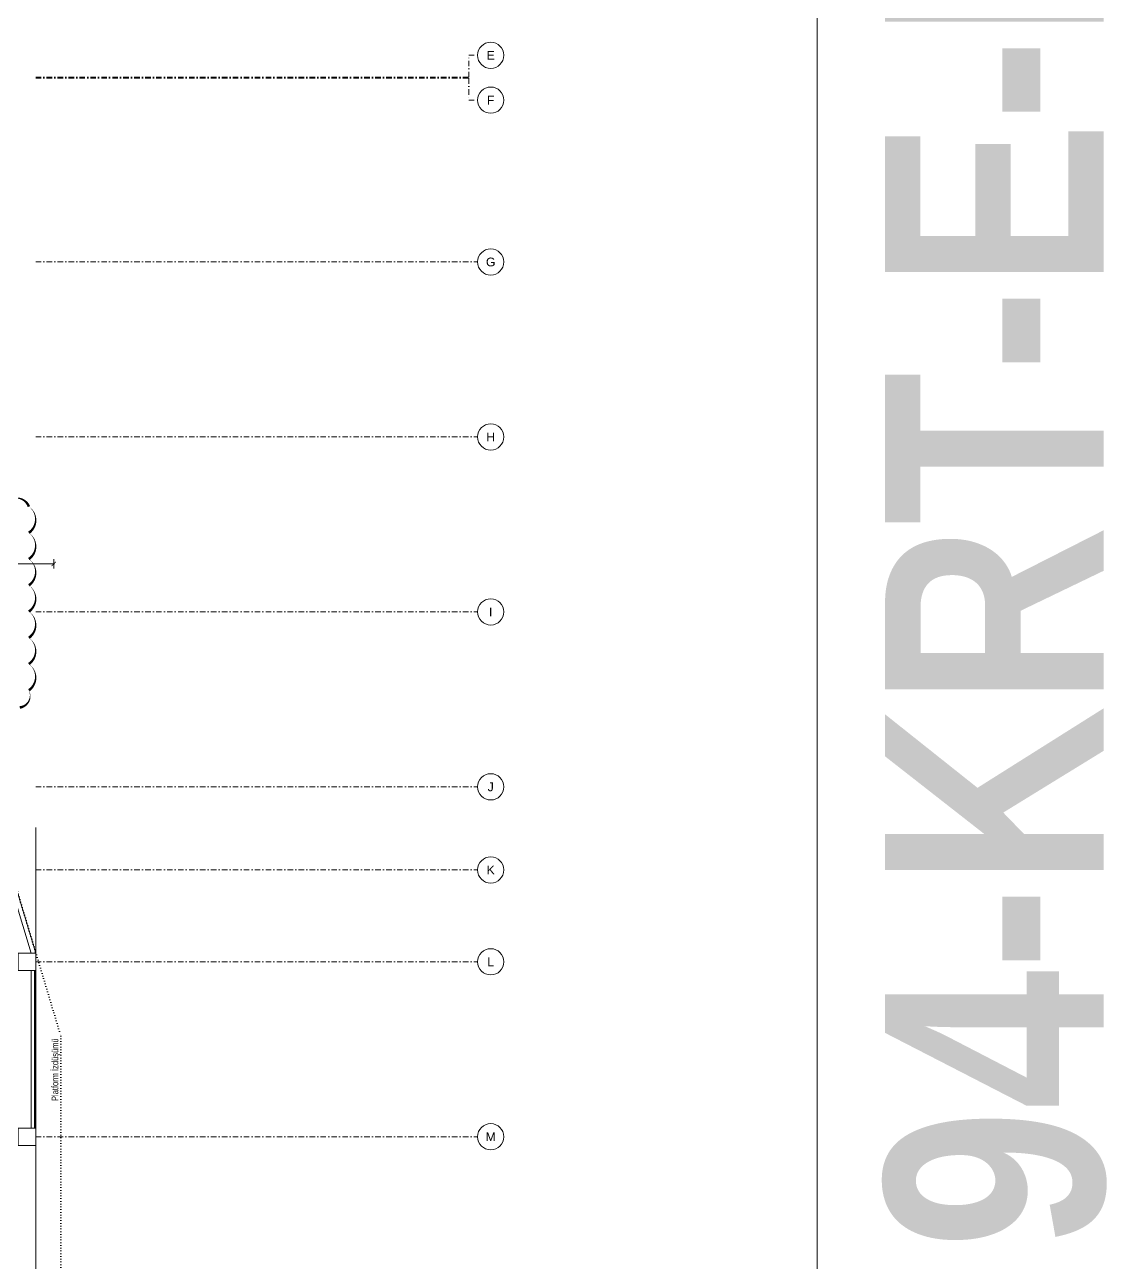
# Model space of a CAD drawing. Header units: metres. Extents: x -13621 to 152406, y -16073 to 22221.
# Drawn here: x 96375 to 101326, y 266 to 5925 of the extents above; entities that cross this region are included whole.
import ezdxf
from ezdxf.enums import TextEntityAlignment as Align

# ---------------------------------------------------------------- set-up
doc = ezdxf.new("R2010")
doc.units = ezdxf.units.M
doc.header["$LTSCALE"] = 100
doc.header["$MEASUREMENT"] = 0
doc.linetypes.add('DASHDOT2', pattern=[0.5, 0.25, -0.125, 0, -0.125])
doc.linetypes.add('DOT2', pattern=[0.125, 0, -0.125])
doc.layers.get('0').update_dxf_attribs({"color": 9, "lineweight": 9})
for name, color, linetype, lineweight in [('00', 9, 'Continuous', 9), ('01', 9, 'Continuous', 9), ('06D', 9, 'Continuous', 9), ('10', 9, 'Continuous', 9), ('15', 9, 'Continuous', 9), ('20', 9, 'DOT2', 9), ('21', 9, 'Continuous', 9), ('24', 9, 'DASHDOT2', 9), ('25', 9, 'Continuous', 9), ('40A', 9, 'Continuous', 9), ('E-DATA LIFT PRIZI', 7, 'Continuous', 30)]:
    doc.layers.add(name, color=color, linetype=linetype, lineweight=lineweight)
doc.styles.add('Arial', font='arial.ttf', dxfattribs={"height": 2.5})
doc.styles.add('MuuM_TEXT-BOLD', font='ARIALNB.TTF')
doc.styles.add('MuuM_TEXT-STANDART', font='ARIALN.TTF')
doc.dimstyles.new('MuuM_DIM200', dxfattribs={"dimscale": 20, "dimtxt": 2, "dimasz": 1, "dimexe": 1, "dimexo": 1, "dimgap": 1, "dimtad": 1, "dimdec": 1, "dimrnd": 0.5, "dimdsep": 46, "dimtxsty": 'MuuM_TEXT-STANDART', "dimblk": 'ARCHTICK', "dimcen": 0, "dimdle": 0.15, "dimclrd": 256, "dimclre": 256, "dimclrt": 256, "dimadec": 0, "dimazin": 0, "dimtfac": 5, "dimtdec": 1, "dimtix": 1, "dimtmove": 2, "dimatfit": 3, "dimldrblk": 'DOT', "dimfxl": 3, "dimfxlon": 1, "dimtolj": 1, "dimlwd": -1, "dimlwe": -1, "dimarcsym": 0})

# ---------------------------------------------------------------- blocks, each defined once
blk = doc.blocks.new('0_aks')
at = {"linetype": 'Continuous'}
blk.add_circle((0, 0), 3, dxfattribs=at)
at = {"style": 'Arial'}
blk.add_attdef('AKS', text='', height=2, dxfattribs=at).set_placement((0, 0), align=Align.MIDDLE_CENTER)
blk = doc.blocks.new('p-akslar_yeni')
at = {"layer": '24'}
for points in [[(20821, -2890), (20821, -2790), (20861, -2790)], [(18840, -2890), (20821, -2890)], [(18840, -2895), (20821, -2895)], [(20821, -2895), (20821, -2995), (20861, -2995)], [(18840, -3735), (20861, -3735)], [(18840, -4535), (20861, -4535)], [(18840, -5335), (20861, -5335)], [(18840, -6135), (20861, -6135)], [(18840, -6515), (20861, -6515)], [(18840, -6935), (20861, -6935)], [(18840, -7735), (20861, -7735)]]:
    blk.add_lwpolyline(points, dxfattribs=at)
at = {"layer": '21', "xscale": 20, "yscale": 20, "zscale": 20}
for p, values in [((20921, -2790), {'AKS': 'E'}), ((20921, -2995), {'AKS': 'F'}), ((20921, -3735), {'AKS': 'G'}), ((20921, -4535), {'AKS': 'H'}), ((20921, -5335), {'AKS': 'I'}), ((20921, -6135), {'AKS': 'J'}), ((20921, -6515), {'AKS': 'K'}), ((20921, -6935), {'AKS': 'L'}), ((20921, -7735), {'AKS': 'M'})]:
    blk.add_blockref('0_aks', p, dxfattribs=at).add_auto_attribs(values)
blk = doc.blocks.new('p-kolon_80x80')
blk.add_lwpolyline([(-40, -40), (40, -40), (40, 40), (-40, 40)], close=True)
blk = doc.blocks.new('1.Bod.Ara.Sitatik Elk')
at = {"layer": '01'}
for p in [(12385, -6990), (12385, -7790)]:
    blk.add_blockref('p-kolon_80x80', p, dxfattribs=at)
blk = doc.blocks.new('prf-10x10')
blk.add_lwpolyline([(-5, -5), (5, -5), (5, 5), (-5, 5)], close=True)
at = {"color": 255}
blk.add_solid([(-5, -5), (5, -5), (-5, 5), (5, 5)], dxfattribs=at)
at = {"layer": '10'}
blk.add_point((0, 0), dxfattribs=at)
blk = doc.blocks.new('*U380')
at = {"layer": '06D'}
blk.add_lwpolyline([(-2.5, 720), (2.5, 720), (2.5, 0), (-2.5, 0)], close=True, dxfattribs=at)
at = {"layer": '15'}
blk.add_lwpolyline([(0, 715), (0, 5)], dxfattribs=at)
at = {"layer": '10', "xscale": 0.5, "yscale": 0.5, "rotation": 90}
for p in [(0, 717.5), (0, 2.5)]:
    blk.add_blockref('prf-10x10', p, dxfattribs=at)
blk = doc.blocks.new('_ArchTick')
at = {"color": 0, "linetype": 'ByBlock', "const_width": 0.15}
blk.add_lwpolyline([(-0.5, -0.5), (0.5, 0.5)], dxfattribs=at)
blk = doc.blocks.new('*D478')
at = {"layer": '25', "transparency": 16777216}
for p, q in [((12507.7, -5148.4), (12507.7, -5190.9)), ((11764.9, -5170.9), (12510.7, -5170.9)), ((11767.9, -5172), (11767.9, -5150.9))]:
    blk.add_line(p, q, dxfattribs=at)
at = {"layer": '25', "transparency": 16777216, "xscale": 20, "yscale": 20, "zscale": 20, "rotation": 180}
blk.add_blockref('_ArchTick', (11767.9, -5170.9), dxfattribs=at)
at = {"layer": '25', "transparency": 16777216, "xscale": 20, "yscale": 20, "zscale": 20}
blk.add_blockref('_ArchTick', (12507.7, -5170.9), dxfattribs=at)
at = {"layer": '25', "transparency": 16777216, "insert": (12137.8, -5130.5), "char_height": 40, "attachment_point": 5, "style": 'MuuM_TEXT-STANDART'}
blk.add_mtext('\\A1;740', dxfattribs=at)
blk = doc.blocks.new('_Dot')
at = {"color": 0, "linetype": 'ByBlock', "lineweight": -2}
blk.add_line((-0.5, 0), (-1, 0), dxfattribs=at)
at = {"color": 0, "linetype": 'ByBlock', "const_width": 0.5}
blk.add_lwpolyline([(-0.25, 0, 1), (0.25, 0, 1)], format="xyb", close=True, dxfattribs=at)
blk = doc.blocks.new('1.Bod.Ara.Mimari Elk')
at = {"layer": '00'}
blk.add_lwpolyline([(12187.61, -6166.71), (12425, -6950), (12404.1, -6950), (12174.07, -6190.97, 0.339008)], format="xyb", close=True, dxfattribs=at)
for points in [[(12425, -7750), (12425, -7030), (12405, -7030), (12405, -7265)], [(12405, -7280), (12405, -7750), (12425, -7750)]]:
    blk.add_lwpolyline(points, dxfattribs=at)
at = {"layer": '06D'}
for points in [[(12425, -9170), (12425, -6376.29)], [(12405, -7750), (12405, -7030)]]:
    blk.add_lwpolyline(points, dxfattribs=at)
at = {"layer": '20'}
blk.add_lwpolyline([(11136.56, -4590), (11320, -4700), (11759.99, -5092.75, -0.2171689), (11767.85, -5110), (11767.85, -5390), (12185.66, -6150), (12540, -7329.46), (12540, -9344.49), (12425, -9504.28)], format="xyb", dxfattribs=at)
at = {"rotation": 359.9999938322261}
blk.add_blockref('*U380', (12422.5, -7750), dxfattribs=at)
at = {"layer": '21', "style": 'MuuM_TEXT-STANDART'}
blk.add_text('Platform İzdüşümü', height=30, rotation=90, dxfattribs=at).set_placement((12528.15, -7626.57))
at = {"layer": '25'}
dim = blk.add_linear_dim(base=(12507.74, -5170.92), p1=(11767.85, -5192.02), p2=(12507.74, -5128.38), dimstyle='MuuM_DIM200', dxfattribs=at)
dim.commit()
dim.dimension.update_dxf_attribs({"geometry": '*D478', "text_midpoint": (12137.79, -5130.5)})

msp = doc.modelspace()

# ---------------------------------------------------------------- linework, layer by layer
at = {"layer": '40A'}
msp.add_lwpolyline([(74479.3, 12281.4), (99999.5, 12281.4), (99999.5, -3898.6), (74479.3, -3898.6)], close=True, dxfattribs=at)
at = {"layer": 'E-DATA LIFT PRIZI', "color": 1}
msp.add_lwpolyline([(96298.5, 3746.2, 0, 12, -0.520567), (96393.8, 3721.5, 0, 12, -0.520567), (96393.8, 3601.5, 0, 12, -0.520567), (96393.8, 3481.5, 0, 12, -0.520567), (96393.8, 3361.5, 0, 12, -0.520567), (96393.8, 3241.5, 0, 12, -0.520567), (96393.8, 3121.5, 0, 12, -0.520567), (96393.8, 3001.5, 0, 12, -0.520567), (96393.8, 2881.5, 0, 12, -0.520567), (96352.4, 2802.9, 0, 12, -0.520567)], format="xyseb", dxfattribs=at)

# ---------------------------------------------------------------- block references
for name in ['1.Bod.Ara.Mimari Elk', '1.Bod.Ara.Sitatik Elk']:
    msp.add_blockref(name, (84000, 8630))
at = {"layer": '24'}
msp.add_blockref('p-akslar_yeni', (77585, 8575), dxfattribs=at)

# ---------------------------------------------------------------- texts
at = {"layer": '40A', "style": 'MuuM_TEXT-BOLD'}
msp.add_text('94-KRT-E-E-1003', height=1000, rotation=90, dxfattribs=at).set_placement((101309.5, 328.1))

doc.saveas('drawing.dxf')
